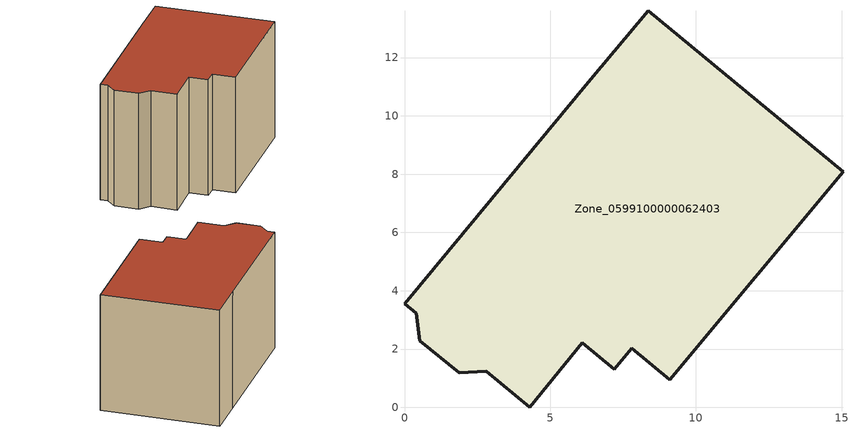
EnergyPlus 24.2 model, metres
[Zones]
Zone_0599100000062403
 floor ground (C_G): 8.37,13.61 15.04,8.07 9.1,0.94 7.79,2.03 7.2,1.31 6.1,2.21 4.29,0 2.81,1.24 1.88,1.19 0.52,2.29 0.41,3.22 0,3.56 6.39,11.26 z0
 wall outside (C_F): 0.41,3.22 0.52,2.29 1.88,1.19 2.81,1.24 4.29,0 6.1,2.21 7.2,1.31 7.79,2.03 9.1,0.94 15.04,8.07 8.37,13.61 6.39,11.26 0,3.56 0.41,3.22 z0:8.93
 roof outside (C_R): 6.39,11.26 0,3.56 0.41,3.22 0.52,2.29 1.88,1.19 2.81,1.24 4.29,0 6.1,2.21 7.2,1.31 7.79,2.03 9.1,0.94 15.04,8.07 8.37,13.61 z8.93
[BUILDING]
Pand.0599100000062403: North Axis=0; Terrain=City; Loads Convergence Tolerance Value=0.04; Temperature Convergence Tolerance Value=0.4; Solar Distribution=FullExterior; Maximum Number of Warmup Days=25; Minimum Number of Warmup Days=1
[Site:Location]
Rotterdam.The.Hague.AP_ZH_NLD Design_Conditions: Latitude=51.96; Longitude=4.45; Time Zone=1; Elevation=-4.5
[SITE:GROUNDTEMPERATURE:BUILDINGSURFACE]
18, 18, 18, 18, 18, 18, 18, 18, 18, 18, 18, 18
[MATERIAL] Thermal Absorptance=0.9; Solar Absorptance=0.7; Visible Absorptance=0.7
Name | Roughness | Thickness | Conductivity | Density | Specific Heat
G.TC.1946 | MediumSmooth | 0.15 | 1 | 540 | 1210
F.TC.1946 | Rough | 0.3 | 0.857143 | 1920 | 840
R.TC.1946 | MediumRough | 0.2 | 0.909091 | 1500 | 1000
[CONSTRUCTION]
C_G: G.TC.1946
C_F: F.TC.1946
C_R: R.TC.1946
[ZONE]
Zone_0599100000062403: Type=1; Multiplier=1; Ceiling Height=Autocalculate; Volume=Autocalculate; Floor Area=autocalculate; Part of Total Floor Area=Yes
[ZONEINFILTRATION:DESIGNFLOWRATE]
Infil_Zone_0599100000062403: Zone or ZoneList or Space or SpaceList=Zone_0599100000062403; Schedule=AlwaysOn; Design Flow Rate Calculation Method=Flow/Area; Flow Rate per Floor Area=0.003; Constant Term Coefficient=1; Temperature Term Coefficient=0; Velocity Term Coefficient=0; Velocity Squared Term Coefficient=0
[HVACTEMPLATE:ZONE:IDEALLOADSAIRSYSTEM]
Zone_0599100000062403: Maximum Heating Supply Air Temperature=50; Minimum Cooling Supply Air Temperature=13; Maximum Heating Supply Air Humidity Ratio=0.0156; Minimum Cooling Supply Air Humidity Ratio=0.0077; Heating Limit=NoLimit; Cooling Limit=NoLimit; Dehumidification Control Type=ConstantSensibleHeatRatio; Cooling Sensible Heat Ratio=0.7; Dehumidification Setpoint=60; Humidification Control Type=None; Humidification Setpoint=30; Outdoor Air Method=None; Outdoor Air Flow Rate per Person=0.00944; Outdoor Air Flow Rate per Zone Floor Area=0; Outdoor Air Flow Rate per Zone=0; Demand Controlled Ventilation Type=None; Outdoor Air Economizer Type=NoEconomizer; Heat Recovery Type=None; Sensible Heat Recovery Effectiveness=0.7; Latent Heat Recovery Effectiveness=0.65
[ZONECONTROL:THERMOSTAT]
ThermostatControl_Zone_0599100000062403: Zone or ZoneList=Zone_0599100000062403; Control Type Schedule=DualSetpointControlType; Control 1=Thermostat_Zone_0599100000062403; Temperature Difference Between Cutout And Setpoint=0
[THERMOSTATSETPOINT:DUALSETPOINT]
Thermostat_Zone_0599100000062403: Heating Setpoint Temperature Schedule=HeatingSetpoint_Zone_0599100000062403; Cooling Setpoint Temperature Schedule=CoolingSetpoint_Zone_0599100000062403
[SCHEDULE:COMPACT]
HeatingSetpoint_Zone_0599100000062403: Through: 12/31, For: AllDays, Until: 24:00, 21
CoolingSetpoint_Zone_0599100000062403: Through: 12/31, For: AllDays, Until: 24:00, 24
DualSetpointControlType: Through: 12/31, For: AllDays, Until: 24:00, 4
AlwaysOn: Through: 12/31, For: AllDays, Until: 24:00, 1
